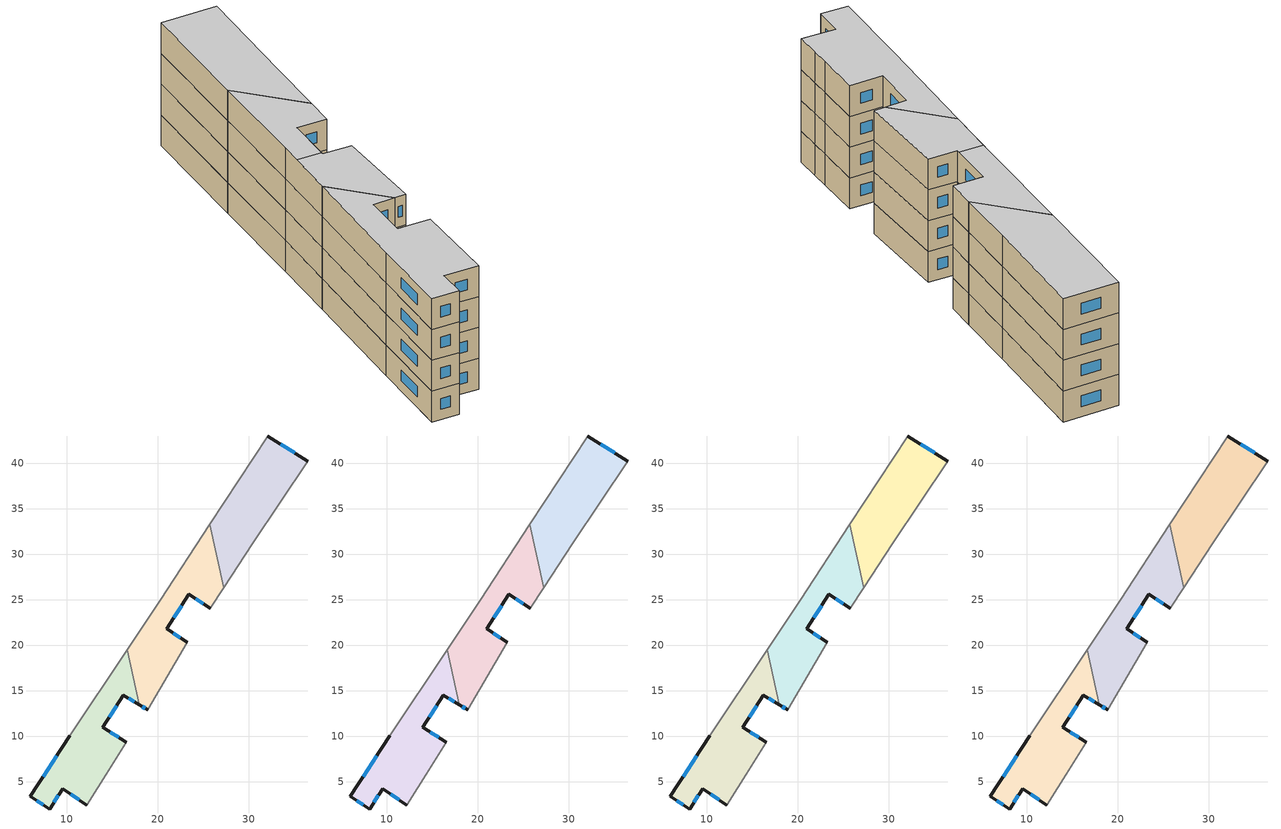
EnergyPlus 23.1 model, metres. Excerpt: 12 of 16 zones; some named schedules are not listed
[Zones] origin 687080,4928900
a101378a9d41ec46_F0_dwelling_0
 floor ground (EU_floor_Construction): 36.48,40.21 30.46,31.2 27.26,26.33 25.73,33.27 32.07,42.97 z0
 wall outside (EU_wall_Construction): 36.48,40.21 32.07,42.97 z0:3
 wall adiabatic (EU_wall_Construction): 32.07,42.97 25.73,33.27 / 27.26,26.33 30.46,31.2 36.48,40.21 z0:3
 wall to a101378a9d41ec46_F0_dwelling_1 (EU_wall_Construction): 25.73,33.27 27.26,26.33 z0:3
 window (EU_Window_Construction): 35.04,41.11 33.5,42.07 z0.98:2.02
a101378a9d41ec46_F0_dwelling_1
 floor ground (EU_floor_Construction): 25.73,33.27 27.26,26.33 25.78,24.06 23.43,25.57 20.99,21.8 23.23,20.33 18.91,12.89 18,13.43 16.67,19.49 20.3,24.94 z0
 wall outside (EU_wall_Construction): 23.23,20.33 20.99,21.8 23.43,25.57 25.78,24.06 / 18,13.43 18.91,12.89 z0:3
 wall adiabatic (EU_wall_Construction): 18.91,12.89 23.23,20.33 / 25.73,33.27 20.3,24.94 16.67,19.49 / 25.78,24.06 27.26,26.33 z0:3
 wall to a101378a9d41ec46_F0_dwelling_2 (EU_wall_Construction): 16.67,19.49 18,13.43 z0:3
 window (EU_Window_Construction): 24.19,25.08 25.01,24.55 / 21.78,23.03 22.63,24.34 / 22.5,20.81 21.71,21.32 / 18.3,13.25 18.61,13.06 z0.98:2.02
a101378a9d41ec46_F0_dwelling_2
 floor ground (EU_floor_Construction): 16.67,19.49 18,13.43 16.24,14.48 13.95,10.96 16.55,9.33 14.35,5.8 13.43,4.34 12.24,2.42 9.56,4.21 8.13,2 6.02,3.38 10.36,10.02 z0
 wall outside (EU_wall_Construction): 16.55,9.33 13.95,10.96 16.24,14.48 18,13.43 / 10.36,10.02 6.02,3.38 8.13,2 9.56,4.21 12.24,2.42 z0:3
 wall adiabatic (EU_wall_Construction): 12.24,2.42 13.43,4.34 14.35,5.8 16.55,9.33 / 16.67,19.49 10.36,10.02 z0:3
 window (EU_Window_Construction): 16.81,14.14 17.43,13.77 / 14.69,12.1 15.49,13.33 / 15.7,9.86 14.79,10.43 / 10.43,3.63 11.36,3 / 8.59,2.72 9.09,3.49 / 6.7,2.93 7.44,2.45 / 8.94,7.86 7.43,5.54 z0.98:2.02
a101378a9d41ec46_F1_dwelling_0
 floor to a101378a9d41ec46_F0_dwelling_0 (EU_floor_Construction): 36.48,40.21 30.46,31.2 27.26,26.33 25.73,33.27 32.07,42.97 z3
 wall outside (EU_wall_Construction): 36.48,40.21 32.07,42.97 z3:6
 wall adiabatic (EU_wall_Construction): 32.07,42.97 25.73,33.27 / 27.26,26.33 30.46,31.2 36.48,40.21 z3:6
 wall to a101378a9d41ec46_F1_dwelling_1 (EU_wall_Construction): 25.73,33.27 27.26,26.33 z3:6
 window (EU_Window_Construction): 35.04,41.11 33.5,42.07 z3.98:5.02
a101378a9d41ec46_F1_dwelling_1
 floor to a101378a9d41ec46_F0_dwelling_1 (EU_floor_Construction): 25.73,33.27 27.26,26.33 25.78,24.06 23.43,25.57 20.99,21.8 23.23,20.33 18.91,12.89 18,13.43 16.67,19.49 20.3,24.94 z3
 wall outside (EU_wall_Construction): 23.23,20.33 20.99,21.8 23.43,25.57 25.78,24.06 / 18,13.43 18.91,12.89 z3:6
 wall adiabatic (EU_wall_Construction): 18.91,12.89 23.23,20.33 / 25.73,33.27 20.3,24.94 16.67,19.49 / 25.78,24.06 27.26,26.33 z3:6
 wall to a101378a9d41ec46_F1_dwelling_2 (EU_wall_Construction): 16.67,19.49 18,13.43 z3:6
 window (EU_Window_Construction): 24.19,25.08 25.01,24.55 / 21.78,23.03 22.63,24.34 / 22.5,20.81 21.71,21.32 / 18.3,13.25 18.61,13.06 z3.98:5.02
a101378a9d41ec46_F1_dwelling_2
 floor to a101378a9d41ec46_F0_dwelling_2 (EU_floor_Construction): 16.67,19.49 18,13.43 16.24,14.48 13.95,10.96 16.55,9.33 14.35,5.8 13.43,4.34 12.24,2.42 9.56,4.21 8.13,2 6.02,3.38 10.36,10.02 z3
 wall outside (EU_wall_Construction): 16.55,9.33 13.95,10.96 16.24,14.48 18,13.43 / 10.36,10.02 6.02,3.38 8.13,2 9.56,4.21 12.24,2.42 z3:6
 wall adiabatic (EU_wall_Construction): 12.24,2.42 13.43,4.34 14.35,5.8 16.55,9.33 / 16.67,19.49 10.36,10.02 z3:6
 window (EU_Window_Construction): 16.81,14.14 17.43,13.77 / 14.69,12.1 15.49,13.33 / 15.7,9.86 14.79,10.43 / 10.43,3.63 11.36,3 / 8.59,2.72 9.09,3.49 / 6.7,2.93 7.44,2.45 / 8.94,7.86 7.43,5.54 z3.98:5.02
a101378a9d41ec46_F2_dwelling_0
 floor to a101378a9d41ec46_F1_dwelling_0 (EU_floor_Construction): 36.48,40.21 30.46,31.2 27.26,26.33 25.73,33.27 32.07,42.97 z6
 wall outside (EU_wall_Construction): 36.48,40.21 32.07,42.97 z6:9
 wall adiabatic (EU_wall_Construction): 32.07,42.97 25.73,33.27 / 27.26,26.33 30.46,31.2 36.48,40.21 z6:9
 wall to a101378a9d41ec46_F2_dwelling_1 (EU_wall_Construction): 25.73,33.27 27.26,26.33 z6:9
 window (EU_Window_Construction): 35.04,41.11 33.5,42.07 z6.98:8.02
a101378a9d41ec46_F2_dwelling_1
 floor to a101378a9d41ec46_F1_dwelling_1 (EU_floor_Construction): 25.73,33.27 27.26,26.33 25.78,24.06 23.43,25.57 20.99,21.8 23.23,20.33 18.91,12.89 18,13.43 16.67,19.49 20.3,24.94 z6
 wall outside (EU_wall_Construction): 23.23,20.33 20.99,21.8 23.43,25.57 25.78,24.06 / 18,13.43 18.91,12.89 z6:9
 wall adiabatic (EU_wall_Construction): 18.91,12.89 23.23,20.33 / 25.73,33.27 20.3,24.94 16.67,19.49 / 25.78,24.06 27.26,26.33 z6:9
 wall to a101378a9d41ec46_F2_dwelling_2 (EU_wall_Construction): 16.67,19.49 18,13.43 z6:9
 window (EU_Window_Construction): 24.19,25.08 25.01,24.55 / 21.78,23.03 22.63,24.34 / 22.5,20.81 21.71,21.32 / 18.3,13.25 18.61,13.06 z6.98:8.02
a101378a9d41ec46_F2_dwelling_2
 floor to a101378a9d41ec46_F1_dwelling_2 (EU_floor_Construction): 16.67,19.49 18,13.43 16.24,14.48 13.95,10.96 16.55,9.33 14.35,5.8 13.43,4.34 12.24,2.42 9.56,4.21 8.13,2 6.02,3.38 10.36,10.02 z6
 wall outside (EU_wall_Construction): 16.55,9.33 13.95,10.96 16.24,14.48 18,13.43 / 10.36,10.02 6.02,3.38 8.13,2 9.56,4.21 12.24,2.42 z6:9
 wall adiabatic (EU_wall_Construction): 12.24,2.42 13.43,4.34 14.35,5.8 16.55,9.33 / 16.67,19.49 10.36,10.02 z6:9
 window (EU_Window_Construction): 16.81,14.14 17.43,13.77 / 14.69,12.1 15.49,13.33 / 15.7,9.86 14.79,10.43 / 10.43,3.63 11.36,3 / 8.59,2.72 9.09,3.49 / 6.7,2.93 7.44,2.45 / 8.94,7.86 7.43,5.54 z6.98:8.02
a101378a9d41ec46_F3_dwelling_0
 floor to a101378a9d41ec46_F2_dwelling_0 (EU_floor_Construction): 36.48,40.21 30.46,31.2 27.26,26.33 25.73,33.27 32.07,42.97 z9
 wall outside (EU_wall_Construction): 36.48,40.21 32.07,42.97 z9:12
 wall adiabatic (EU_wall_Construction): 32.07,42.97 25.73,33.27 / 27.26,26.33 30.46,31.2 36.48,40.21 z9:12
 wall to a101378a9d41ec46_F3_dwelling_1 (EU_wall_Construction): 25.73,33.27 27.26,26.33 z9:12
 window (EU_Window_Construction): 35.04,41.11 33.5,42.07 z9.98:11.02
 ceiling to a101378a9d41ec46_F4_dwelling_1 (EU_floor_Construction): 30.46,31.2 36.48,40.21 32.07,42.97 25.73,33.27 27.26,26.33 z12
a101378a9d41ec46_F3_dwelling_1
 floor to a101378a9d41ec46_F2_dwelling_1 (EU_floor_Construction): 25.73,33.27 27.26,26.33 25.78,24.06 23.43,25.57 20.99,21.8 23.23,20.33 18.91,12.89 18,13.43 16.67,19.49 20.3,24.94 z9
 wall outside (EU_wall_Construction): 23.23,20.33 20.99,21.8 23.43,25.57 25.78,24.06 / 18,13.43 18.91,12.89 z9:12
 wall adiabatic (EU_wall_Construction): 18.91,12.89 23.23,20.33 / 25.73,33.27 20.3,24.94 16.67,19.49 / 25.78,24.06 27.26,26.33 z9:12
 wall to a101378a9d41ec46_F3_dwelling_2 (EU_wall_Construction): 16.67,19.49 18,13.43 z9:12
 window (EU_Window_Construction): 24.19,25.08 25.01,24.55 / 21.78,23.03 22.63,24.34 / 22.5,20.81 21.71,21.32 / 18.3,13.25 18.61,13.06 z9.98:11.02
 ceiling to a101378a9d41ec46_F4_dwelling_1 (EU_floor_Construction): 25.78,24.06 27.26,26.33 25.73,33.27 20.3,24.94 19.17,23.25 21.11,21.98 23.43,25.57 z12
 ceiling to a101378a9d41ec46_F4_dwelling_0 (EU_floor_Construction): 18.91,12.89 23.23,20.33 20.99,21.8 21.11,21.98 19.17,23.25 16.67,19.49 18,13.43 z12
a101378a9d41ec46_F3_dwelling_2
 floor to a101378a9d41ec46_F2_dwelling_2 (EU_floor_Construction): 16.67,19.49 18,13.43 16.24,14.48 13.95,10.96 16.55,9.33 14.35,5.8 13.43,4.34 12.24,2.42 9.56,4.21 8.13,2 6.02,3.38 10.36,10.02 z9
 wall outside (EU_wall_Construction): 16.55,9.33 13.95,10.96 16.24,14.48 18,13.43 / 10.36,10.02 6.02,3.38 8.13,2 9.56,4.21 12.24,2.42 z9:12
 wall adiabatic (EU_wall_Construction): 12.24,2.42 13.43,4.34 14.35,5.8 16.55,9.33 / 16.67,19.49 10.36,10.02 z9:12
 window (EU_Window_Construction): 16.81,14.14 17.43,13.77 / 14.69,12.1 15.49,13.33 / 15.7,9.86 14.79,10.43 / 10.43,3.63 11.36,3 / 8.59,2.72 9.09,3.49 / 6.7,2.93 7.44,2.45 / 8.94,7.86 7.43,5.54 z9.98:11.02
 ceiling to a101378a9d41ec46_F4_dwelling_0 (EU_floor_Construction): 13.43,4.34 14.35,5.8 16.55,9.33 13.95,10.96 16.24,14.48 18,13.43 16.67,19.49 10.36,10.02 6.02,3.38 8.13,2 9.56,4.21 12.24,2.42 z12
[Building]
EU S2 Campaign: North Axis=0; Terrain=City; Solar Distribution=FullExterior
[Site:Location]
Bologna: Latitude=44.5; Longitude=11.25; Time Zone=1; Elevation=37
[SizingPeriod:WeatherFileDays]
AnnualSizingPeriod: Begin Month=1; Begin Day of Month=1; End Month=12; End Day of Month=31; Day of Week for Start Day=Monday; Use Weather File Daylight Saving Period=No; Use Weather File Rain and Snow Indicators=No
[MATERIAL]
EU_InternalMass_Material: Roughness=MediumRough; Thickness=0.1; Conductivity=1; Density=1800; Specific Heat=900; Thermal Absorptance=0.9; Solar Absorptance=0.7; Visible Absorptance=0.7
[MATERIAL:NOMASS] Roughness=MediumRough; Thermal Absorptance=0.9; Solar Absorptance=0.7; Visible Absorptance=0.7
Name | Thermal Resistance
EU_wall_NoMass | 0.905828
EU_floor_NoMass | 0.67114
[WINDOWMATERIAL:SIMPLEGLAZINGSYSTEM]
EU_Window_SimpleGlazing: UFactor=4.52486; Solar Heat Gain Coefficient=0.85; Visible Transmittance=0.85
[CONSTRUCTION]
EU_wall_Construction: EU_wall_NoMass
EU_floor_Construction: EU_floor_NoMass
EU_InternalMass_Construction: EU_InternalMass_Material
EU_Window_Construction: EU_Window_SimpleGlazing
[ZONE] Type=1; Multiplier=1; Ceiling Height=autocalculate; Floor Area=autocalculate; Part of Total Floor Area=Yes
Name | Volume
a101378a9d41ec46_F0_dwelling_0; a101378a9d41ec46_F0_dwelling_1 | 217.337
a101378a9d41ec46_F1_dwelling_0; a101378a9d41ec46_F2_dwelling_0; a101378a9d41ec46_F3_dwelling_0 | 217.338
a101378a9d41ec46_F1_dwelling_1; a101378a9d41ec46_F2_dwelling_1; a101378a9d41ec46_F3_dwelling_1; a101378a9d41ec46_F1_dwelling_2; a101378a9d41ec46_F2_dwelling_2; a101378a9d41ec46_F3_dwelling_2 | 217.334
a101378a9d41ec46_F0_dwelling_2 | 217.332
[INTERNALMASS] Construction=EU_InternalMass_Construction
Name | Zone or ZoneList | Surface Area
a101378a9d41ec46_F0_dwelling_0_EU_InternalMass | a101378a9d41ec46_F0_dwelling_0 | 72.4458
a101378a9d41ec46_F0_dwelling_1_EU_InternalMass | a101378a9d41ec46_F0_dwelling_1 | 72.4457
a101378a9d41ec46_F0_dwelling_2_EU_InternalMass | a101378a9d41ec46_F0_dwelling_2 | 72.4443
a101378a9d41ec46_F1_dwelling_0_EU_InternalMass | a101378a9d41ec46_F1_dwelling_0 | 72.4458
a101378a9d41ec46_F1_dwelling_1_EU_InternalMass | a101378a9d41ec46_F1_dwelling_1 | 72.4457
a101378a9d41ec46_F1_dwelling_2_EU_InternalMass | a101378a9d41ec46_F1_dwelling_2 | 72.4443
a101378a9d41ec46_F2_dwelling_0_EU_InternalMass | a101378a9d41ec46_F2_dwelling_0 | 72.4458
a101378a9d41ec46_F2_dwelling_1_EU_InternalMass | a101378a9d41ec46_F2_dwelling_1 | 72.4457
a101378a9d41ec46_F2_dwelling_2_EU_InternalMass | a101378a9d41ec46_F2_dwelling_2 | 72.4443
a101378a9d41ec46_F3_dwelling_0_EU_InternalMass | a101378a9d41ec46_F3_dwelling_0 | 72.4458
a101378a9d41ec46_F3_dwelling_1_EU_InternalMass | a101378a9d41ec46_F3_dwelling_1 | 72.4457
a101378a9d41ec46_F3_dwelling_2_EU_InternalMass | a101378a9d41ec46_F3_dwelling_2 | 72.4443
[OTHEREQUIPMENT] Fuel Type=Electricity; Design Level Calculation Method=Watts/Area; Power per Zone Floor Area=1; Fraction Latent=0; Fraction Radiant=0; Fraction Lost=0; Carbon Dioxide Generation Rate=0; EndUse Subcategory=EU_Step8_InternalGains
Name | Zone or ZoneList or Space or SpaceList | Schedule
EU_Step8_InternalGain_a101378a9d41ec46_F0_dwelling_0_f000 | a101378a9d41ec46_F0_dwelling_0 | EU_Step8_GainSchedule_a101378a9d41ec46_F0_dwelling_0_f000
EU_Step8_InternalGain_a101378a9d41ec46_F0_dwelling_1_f000 | a101378a9d41ec46_F0_dwelling_1 | EU_Step8_GainSchedule_a101378a9d41ec46_F0_dwelling_1_f000
EU_Step8_InternalGain_a101378a9d41ec46_F0_dwelling_2_f000 | a101378a9d41ec46_F0_dwelling_2 | EU_Step8_GainSchedule_a101378a9d41ec46_F0_dwelling_2_f000
EU_Step8_InternalGain_a101378a9d41ec46_F1_dwelling_0_f000 | a101378a9d41ec46_F1_dwelling_0 | EU_Step8_GainSchedule_a101378a9d41ec46_F1_dwelling_0_f000
EU_Step8_InternalGain_a101378a9d41ec46_F1_dwelling_1_f000 | a101378a9d41ec46_F1_dwelling_1 | EU_Step8_GainSchedule_a101378a9d41ec46_F1_dwelling_1_f000
EU_Step8_InternalGain_a101378a9d41ec46_F1_dwelling_2_f000 | a101378a9d41ec46_F1_dwelling_2 | EU_Step8_GainSchedule_a101378a9d41ec46_F1_dwelling_2_f000
EU_Step8_InternalGain_a101378a9d41ec46_F2_dwelling_0_f000 | a101378a9d41ec46_F2_dwelling_0 | EU_Step8_GainSchedule_a101378a9d41ec46_F2_dwelling_0_f000
EU_Step8_InternalGain_a101378a9d41ec46_F2_dwelling_1_f000 | a101378a9d41ec46_F2_dwelling_1 | EU_Step8_GainSchedule_a101378a9d41ec46_F2_dwelling_1_f000
EU_Step8_InternalGain_a101378a9d41ec46_F2_dwelling_2_f000 | a101378a9d41ec46_F2_dwelling_2 | EU_Step8_GainSchedule_a101378a9d41ec46_F2_dwelling_2_f000
EU_Step8_InternalGain_a101378a9d41ec46_F3_dwelling_0_f000 | a101378a9d41ec46_F3_dwelling_0 | EU_Step8_GainSchedule_a101378a9d41ec46_F3_dwelling_0_f000
EU_Step8_InternalGain_a101378a9d41ec46_F3_dwelling_1_f000 | a101378a9d41ec46_F3_dwelling_1 | EU_Step8_GainSchedule_a101378a9d41ec46_F3_dwelling_1_f000
EU_Step8_InternalGain_a101378a9d41ec46_F3_dwelling_2_f000 | a101378a9d41ec46_F3_dwelling_2 | EU_Step8_GainSchedule_a101378a9d41ec46_F3_dwelling_2_f000
[ZONEVENTILATION:DESIGNFLOWRATE] Schedule=EU_AlwaysOn; Design Flow Rate Calculation Method=AirChanges/Hour; Air Changes per Hour=0.73129; Ventilation Type=Natural; Fan Pressure Rise=0; Fan Total Efficiency=1; Constant Term Coefficient=1; Temperature Term Coefficient=0; Velocity Term Coefficient=0; Velocity Squared Term Coefficient=0; Minimum Indoor Temperature=-100; Maximum Indoor Temperature=100; Delta Temperature=-100; Minimum Outdoor Temperature=-100; Maximum Outdoor Temperature=100; Maximum Wind Speed=40
Name | Zone or ZoneList or Space or SpaceList
EU_ConstantAir_a101378a9d41ec46_F0_dwelling_0 | a101378a9d41ec46_F0_dwelling_0
EU_ConstantAir_a101378a9d41ec46_F0_dwelling_1 | a101378a9d41ec46_F0_dwelling_1
EU_ConstantAir_a101378a9d41ec46_F0_dwelling_2 | a101378a9d41ec46_F0_dwelling_2
EU_ConstantAir_a101378a9d41ec46_F1_dwelling_0 | a101378a9d41ec46_F1_dwelling_0
EU_ConstantAir_a101378a9d41ec46_F1_dwelling_1 | a101378a9d41ec46_F1_dwelling_1
EU_ConstantAir_a101378a9d41ec46_F1_dwelling_2 | a101378a9d41ec46_F1_dwelling_2
EU_ConstantAir_a101378a9d41ec46_F2_dwelling_0 | a101378a9d41ec46_F2_dwelling_0
EU_ConstantAir_a101378a9d41ec46_F2_dwelling_1 | a101378a9d41ec46_F2_dwelling_1
EU_ConstantAir_a101378a9d41ec46_F2_dwelling_2 | a101378a9d41ec46_F2_dwelling_2
EU_ConstantAir_a101378a9d41ec46_F3_dwelling_0 | a101378a9d41ec46_F3_dwelling_0
EU_ConstantAir_a101378a9d41ec46_F3_dwelling_1 | a101378a9d41ec46_F3_dwelling_1
EU_ConstantAir_a101378a9d41ec46_F3_dwelling_2 | a101378a9d41ec46_F3_dwelling_2
[HVACTEMPLATE:THERMOSTAT] Constant Heating Setpoint=20; Constant Cooling Setpoint=50
EU_HeatOnly_a101378a9d41ec46_F0_dwelling_0; EU_HeatOnly_a101378a9d41ec46_F0_dwelling_1; EU_HeatOnly_a101378a9d41ec46_F0_dwelling_2; EU_HeatOnly_a101378a9d41ec46_F1_dwelling_0; EU_HeatOnly_a101378a9d41ec46_F1_dwelling_1; EU_HeatOnly_a101378a9d41ec46_F1_dwelling_2; EU_HeatOnly_a101378a9d41ec46_F2_dwelling_0; EU_HeatOnly_a101378a9d41ec46_F2_dwelling_1; EU_HeatOnly_a101378a9d41ec46_F2_dwelling_2; EU_HeatOnly_a101378a9d41ec46_F3_dwelling_0; EU_HeatOnly_a101378a9d41ec46_F3_dwelling_1; EU_HeatOnly_a101378a9d41ec46_F3_dwelling_2; EU_HeatOnly_a101378a9d41ec46_F4_dwelling_0; EU_HeatOnly_a101378a9d41ec46_F4_dwelling_1; EU_HeatOnly_a101378a9d41ec46_F5_dwelling_0; EU_HeatOnly_a101378a9d41ec46_F5_dwelling_1
[HVACTEMPLATE:ZONE:IDEALLOADSAIRSYSTEM] System Availability Schedule=EU_AlwaysOn; Maximum Heating Supply Air Temperature=50; Minimum Cooling Supply Air Temperature=13; Maximum Heating Supply Air Humidity Ratio=0.0156; Minimum Cooling Supply Air Humidity Ratio=0.0077; Heating Limit=NoLimit; Cooling Limit=NoLimit; Heating Availability Schedule=EU_AlwaysOn; Cooling Availability Schedule=EU_CoolingOff; Dehumidification Control Type=ConstantSensibleHeatRatio; Cooling Sensible Heat Ratio=0.7; Dehumidification Setpoint=60; Humidification Control Type=None; Humidification Setpoint=30; Outdoor Air Method=None; Outdoor Air Flow Rate per Person=0.00944; Outdoor Air Flow Rate per Zone Floor Area=0; Outdoor Air Flow Rate per Zone=0; Demand Controlled Ventilation Type=None; Outdoor Air Economizer Type=NoEconomizer; Heat Recovery Type=None; Sensible Heat Recovery Effectiveness=0.7; Latent Heat Recovery Effectiveness=0.65
Name | Template Thermostat
a101378a9d41ec46_F0_dwelling_0 | EU_HeatOnly_a101378a9d41ec46_F0_dwelling_0
a101378a9d41ec46_F0_dwelling_1 | EU_HeatOnly_a101378a9d41ec46_F0_dwelling_1
a101378a9d41ec46_F0_dwelling_2 | EU_HeatOnly_a101378a9d41ec46_F0_dwelling_2
a101378a9d41ec46_F1_dwelling_0 | EU_HeatOnly_a101378a9d41ec46_F1_dwelling_0
a101378a9d41ec46_F1_dwelling_1 | EU_HeatOnly_a101378a9d41ec46_F1_dwelling_1
a101378a9d41ec46_F1_dwelling_2 | EU_HeatOnly_a101378a9d41ec46_F1_dwelling_2
a101378a9d41ec46_F2_dwelling_0 | EU_HeatOnly_a101378a9d41ec46_F2_dwelling_0
a101378a9d41ec46_F2_dwelling_1 | EU_HeatOnly_a101378a9d41ec46_F2_dwelling_1
a101378a9d41ec46_F2_dwelling_2 | EU_HeatOnly_a101378a9d41ec46_F2_dwelling_2
a101378a9d41ec46_F3_dwelling_0 | EU_HeatOnly_a101378a9d41ec46_F3_dwelling_0
a101378a9d41ec46_F3_dwelling_1 | EU_HeatOnly_a101378a9d41ec46_F3_dwelling_1
a101378a9d41ec46_F3_dwelling_2 | EU_HeatOnly_a101378a9d41ec46_F3_dwelling_2
[SIZING:ZONE] Zone Cooling Design Supply Air Temperature Input Method=SupplyAirTemperature; Zone Cooling Design Supply Air Temperature=13; Zone Heating Design Supply Air Temperature Input Method=SupplyAirTemperature; Zone Heating Design Supply Air Temperature=50; Zone Cooling Design Supply Air Humidity Ratio=0.008; Zone Heating Design Supply Air Humidity Ratio=0.008; Cooling Design Air Flow Method=DesignDay; Cooling Design Air Flow Rate=0; Cooling Minimum Air Flow per Zone Floor Area=0.000762; Cooling Minimum Air Flow=0; Cooling Minimum Air Flow Fraction=0.2; Heating Design Air Flow Method=DesignDay; Heating Design Air Flow Rate=0; Heating Maximum Air Flow per Zone Floor Area=0.002032; Heating Maximum Air Flow=0.141576; Heating Maximum Air Flow Fraction=0.3; Account for Dedicated Outdoor Air System=No; Dedicated Outdoor Air System Control Strategy=NeutralSupplyAir; Dedicated Outdoor Air Low Setpoint Temperature for Design=autosize; Dedicated Outdoor Air High Setpoint Temperature for Design=autosize; Zone Load Sizing Method=Sensible Load Only No Latent Load; Zone Latent Cooling Design Supply Air Humidity Ratio Input Method=HumidityRatioDifference; Zone Cooling Design Supply Air Humidity Ratio Difference=0.005; Zone Latent Heating Design Supply Air Humidity Ratio Input Method=HumidityRatioDifference; Zone Humidification Design Supply Air Humidity Ratio Difference=0.005
a101378a9d41ec46_F0_dwelling_0; a101378a9d41ec46_F0_dwelling_1; a101378a9d41ec46_F0_dwelling_2; a101378a9d41ec46_F1_dwelling_0; a101378a9d41ec46_F1_dwelling_1; a101378a9d41ec46_F1_dwelling_2; a101378a9d41ec46_F2_dwelling_0; a101378a9d41ec46_F2_dwelling_1; a101378a9d41ec46_F2_dwelling_2; a101378a9d41ec46_F3_dwelling_0
